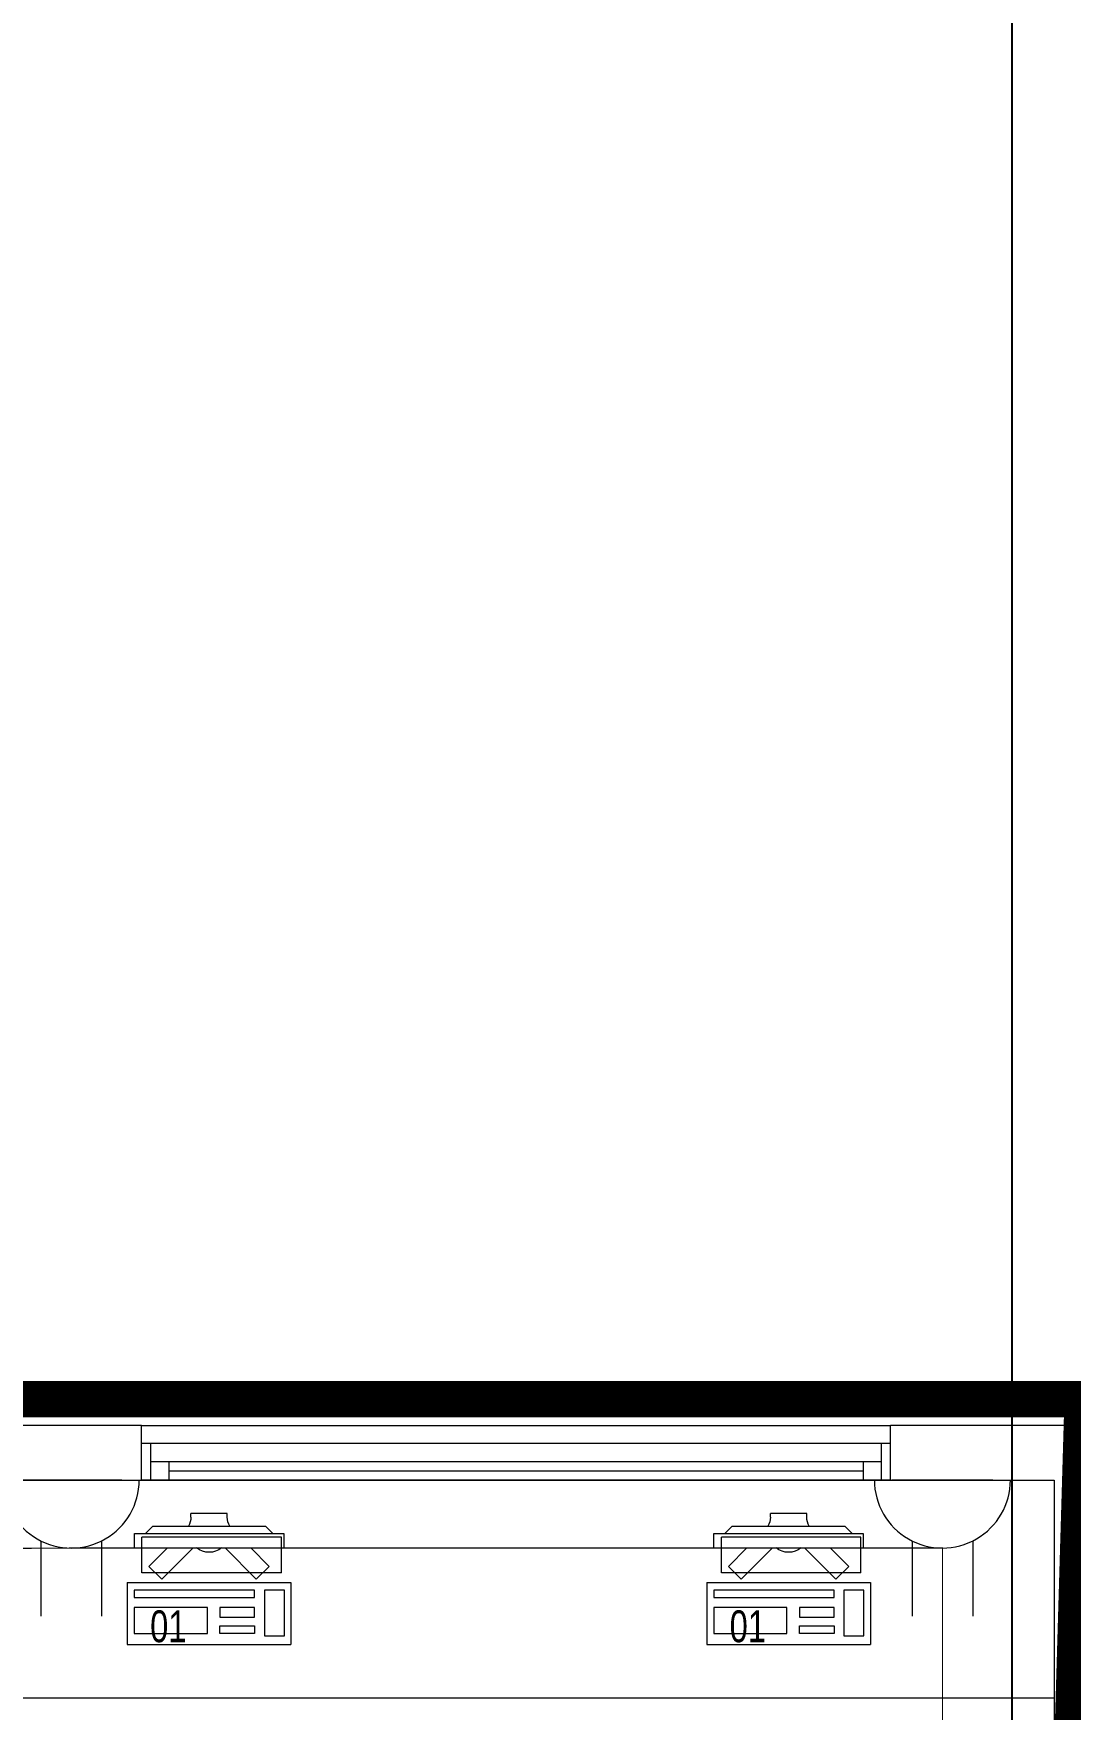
# Model space of a CAD drawing. Header units: metres. Extents: x 75097 to 220762, y -1557923 to -1361206.
# Drawn here: x 148874 to 151723, y -1467613 to -1463006 of the extents above; entities that cross this region are included whole.
import ezdxf

# ---------------------------------------------------------------- set-up
doc = ezdxf.new("R2010")
doc.units = ezdxf.units.M
doc.linetypes.add('DASHED2', pattern=[0.375, 0.25, -0.125])
doc.layers.get('0').update_dxf_attribs({"lineweight": 0})
for name, color, linetype, lineweight in [('A-100 - Copy$0$Aluminum', 8, 'Continuous', 0), ('A-100 - Copy$0$Medical Equipment and Furniture', 8, 'Continuous', 0), ('A-100 - Copy$0$Proj', 8, 'Continuous', 0), ('A-100 - Copy$0$Walls', 8, 'Continuous', 0)]:
    doc.layers.add(name, color=color, linetype=linetype, lineweight=lineweight)
doc.layers.add('A-100 - Copy$0$axes', color=8, linetype='Continuous')
doc.layers.add('E-POWR', color=7, linetype='Continuous', lineweight=9, true_color=0x4e7e3e)
doc.layers.add('E-PW', color=7, linetype='Continuous', lineweight=9, true_color=0x4e7e3e)
doc.styles.add('A-100 - Copy$0$X3G_ENTITY_257CFD', font='swisscl.ttf', dxfattribs={"height": 200})

# ---------------------------------------------------------------- blocks, each defined once
blk = doc.blocks.new('GI-041_dwg_E-SKT2-3902840-GI-041')
at = {"layer": 'E-POWR'}
blk.add_line((0.1982, 0), (-0.1982, 0), dxfattribs=at)
at = {"layer": 'E-PW'}
for p, q in [((-0.0879, 0.1765), (-0.0879, 0.3944)), ((0.0878, 0.1766), (0.0878, 0.3944)), ((-0.1466, 0), (0.1466, 0))]:
    blk.add_line(p, q, dxfattribs=at)
blk.add_arc((0, 0), 0.1972, 0.0142, 180.0142, dxfattribs=at)
blk = doc.blocks.new('A-100 - Copy$0$ITCWLS1-P')
for p, q in [((-0.2651, 0.43, 0), (-0.3051, 0.43, 0)), ((-0.3051, 0.43, 0), (-0.3051, 0.02, 0)), ((-0.2651, 0.43, 0), (-0.2651, 0.02, 0)), ((-0.17, 0.45), (-0.17, 0)), ((-0.17, 0.45), (0, 0.45)), ((-0.1496, 0.4305), (-0.1291, 0.4305)), ((-0.1291, 0.4305), (-0.1291, 0.4089)), ((0, 0.45), (0, 0)), ((-0.3251, 0.38, 0), (-0.3051, 0.4, 0)), ((-0.3251, 0.38, 0), (-0.3251, 0.07, 0)), ((-0.197, 0.4094), (-0.295, 0.4094)), ((-0.295, 0.0264), (-0.295, 0.4094)), ((-0.197, 0.0264), (-0.197, 0.4094)), ((-0.3503, 0.275), (-0.3596, 0.275)), ((-0.3596, 0.175), (-0.3596, 0.275)), ((-0.3503, 0.175), (-0.3596, 0.175)), ((-0.3251, 0.07, 0), (-0.3051, 0.05, 0)), ((-0.3051, 0.02, 0), (-0.2651, 0.02, 0)), ((-0.197, 0.0264), (-0.295, 0.0264)), ((-0.17, 0), (0, 0))]:
    blk.add_line(p, q)
at = {"extrusion": (2.48281e-10, 3.18408e-10, -1)}
for p, q in [((-0.2651, 0.3395), (-0.2144, 0.3902)), ((-0.1791, 0.3548), (-0.2144, 0.3902)), ((-0.2651, 0.2688), (-0.1791, 0.3548))]:
    blk.add_line(p, q, dxfattribs=at)
at = {"extrusion": (2.48281e-10, -3.18408e-10, -1)}
for p, q in [((-0.2651, 0.1812), (-0.1791, 0.0952)), ((-0.2651, 0.1105), (-0.2144, 0.0598)), ((-0.1791, 0.0952), (-0.2144, 0.0598))]:
    blk.add_line(p, q, dxfattribs=at)
for points in [[(-0.1291, 0.4089), (-0.1291, 0.1), (-0.1496, 0.1), (-0.1496, 0.4305)], [(-0.1496, 0.1), (-0.1496, 0.1), (-0.1496, 0.1), (-0.1496, 0.1), (-0.1496, 0.1), (-0.1496, 0.1), (-0.1496, 0.1), (-0.1496, 0.1), (-0.1496, 0.1)], [(-0.1496, 0.1), (-0.1496, 0.1), (-0.1496, 0.1), (-0.1496, 0.1), (-0.1496, 0.1), (-0.1496, 0.1), (-0.1496, 0.1), (-0.1496, 0.1), (-0.1496, 0.1), (-0.1496, 0.1), (-0.1496, 0.1), (-0.1496, 0.1), (-0.1496, 0.1), (-0.1496, 0.1), (-0.1496, 0.1), (-0.1496, 0.1), (-0.1496, 0.1), (-0.1496, 0.1)], [(-0.1496, 0.1), (-0.1496, 0.1), (-0.1496, 0.1), (-0.1496, 0.1), (-0.1496, 0.1), (-0.1496, 0.1), (-0.1496, 0.1), (-0.1496, 0.1), (-0.1496, 0.1), (-0.1496, 0.1)], [(-0.1496, 0.1), (-0.1496, 0.1), (-0.1496, 0.1), (-0.1496, 0.1), (-0.1496, 0.1), (-0.1496, 0.1), (-0.1496, 0.1)], [(-0.1496, 0.1), (-0.1496, 0.1), (-0.1496, 0.1), (-0.1496, 0.1), (-0.1496, 0.1), (-0.1496, 0.1), (-0.1496, 0.1), (-0.1496, 0.1), (-0.1496, 0.1), (-0.1496, 0.1)], [(-0.1496, 0.1), (-0.1496, 0.1), (-0.1496, 0.1), (-0.1496, 0.1), (-0.1496, 0.1), (-0.1496, 0.1), (-0.1496, 0.1), (-0.1496, 0.1), (-0.1496, 0.1), (-0.1496, 0.1), (-0.1496, 0.1), (-0.1496, 0.1), (-0.1496, 0.1), (-0.1496, 0.1), (-0.1496, 0.1)], [(-0.1496, 0.1), (-0.1496, 0.1), (-0.1496, 0.1), (-0.1496, 0.1), (-0.1496, 0.1), (-0.1496, 0.1), (-0.1496, 0.1), (-0.1496, 0.1), (-0.1496, 0.1), (-0.1496, 0.1)], [(-0.1496, 0.1), (-0.1496, 0.1), (-0.1496, 0.1), (-0.1496, 0.1), (-0.1496, 0.1), (-0.1496, 0.1), (-0.1496, 0.1), (-0.1496, 0.1), (-0.1496, 0.1), (-0.1496, 0.1)], [(-0.1496, 0.1), (-0.1496, 0.1), (-0.1496, 0.1), (-0.1496, 0.1), (-0.1496, 0.1), (-0.1496, 0.1), (-0.1496, 0.1), (-0.1496, 0.1), (-0.1496, 0.1), (-0.1496, 0.1), (-0.1496, 0.1), (-0.1496, 0.1), (-0.1496, 0.1), (-0.1496, 0.1), (-0.1496, 0.1), (-0.1496, 0.1), (-0.1496, 0.1), (-0.1496, 0.1), (-0.1496, 0.1), (-0.1496, 0.1), (-0.1496, 0.1), (-0.1496, 0.1), (-0.1496, 0.1), (-0.1496, 0.1), (-0.1496, 0.1), (-0.1496, 0.1), (-0.1496, 0.1), (-0.1496, 0.1), (-0.1496, 0.1), (-0.1496, 0.1), (-0.1496, 0.1), (-0.1496, 0.1), (-0.1496, 0.1), (-0.1496, 0.1), (-0.1496, 0.1), (-0.1496, 0.1), (-0.1496, 0.1), (-0.1496, 0.1), (-0.1496, 0.1), (-0.1496, 0.1), (-0.1496, 0.1), (-0.1496, 0.1), (-0.1496, 0.1), (-0.1496, 0.1), (-0.1496, 0.1), (-0.1496, 0.1), (-0.1496, 0.1), (-0.1496, 0.1), (-0.1496, 0.1), (-0.1496, 0.1), (-0.1496, 0.1), (-0.1496, 0.1), (-0.1496, 0.1), (-0.1496, 0.1)], [(-0.1496, 0.1), (-0.1496, 0.1), (-0.1496, 0.1), (-0.1496, 0.1), (-0.1496, 0.1), (-0.1496, 0.1), (-0.1496, 0.1), (-0.1496, 0.1), (-0.1496, 0.1), (-0.1496, 0.1), (-0.1496, 0.1), (-0.1496, 0.1), (-0.1496, 0.1), (-0.1496, 0.1), (-0.1496, 0.1), (-0.1496, 0.1), (-0.1496, 0.1), (-0.1496, 0.1), (-0.1496, 0.1), (-0.1496, 0.1), (-0.1496, 0.1), (-0.1496, 0.1), (-0.1496, 0.1), (-0.1496, 0.1), (-0.1496, 0.1), (-0.1496, 0.1), (-0.1496, 0.1), (-0.1496, 0.1), (-0.1496, 0.1), (-0.1496, 0.1), (-0.1496, 0.1), (-0.1496, 0.1), (-0.1496, 0.1), (-0.1496, 0.1), (-0.1496, 0.1), (-0.1496, 0.1), (-0.1496, 0.1), (-0.1496, 0.1), (-0.1496, 0.1), (-0.1496, 0.1), (-0.1496, 0.1), (-0.1496, 0.1), (-0.1496, 0.1), (-0.1496, 0.1), (-0.1496, 0.1), (-0.1496, 0.1), (-0.1496, 0.1), (-0.1496, 0.1), (-0.1496, 0.1), (-0.1496, 0.1), (-0.1496, 0.1), (-0.1496, 0.1), (-0.1496, 0.1), (-0.1496, 0.1), (-0.1496, 0.1), (-0.1496, 0.1), (-0.1496, 0.1), (-0.1496, 0.1), (-0.1496, 0.1), (-0.1496, 0.1), (-0.1496, 0.1), (-0.1496, 0.1), (-0.1496, 0.1), (-0.1496, 0.1), (-0.1496, 0.1), (-0.1496, 0.1), (-0.1496, 0.1), (-0.1496, 0.1), (-0.1496, 0.1), (-0.1496, 0.1), (-0.1496, 0.1), (-0.1496, 0.1), (-0.1496, 0.1), (-0.1496, 0.1), (-0.1496, 0.1), (-0.1496, 0.1), (-0.1496, 0.1), (-0.1496, 0.1), (-0.1496, 0.1), (-0.1496, 0.1), (-0.1496, 0.1), (-0.1496, 0.1), (-0.1496, 0.1), (-0.1496, 0.1), (-0.1496, 0.1), (-0.1496, 0.1), (-0.1496, 0.1), (-0.1496, 0.1), (-0.1496, 0.1)], [(-0.1496, 0.1), (-0.1496, 0.1), (-0.1496, 0.1), (-0.1496, 0.1), (-0.1496, 0.1), (-0.1496, 0.1), (-0.1496, 0.1), (-0.1496, 0.1), (-0.1496, 0.1), (-0.1496, 0.1), (-0.1496, 0.1), (-0.1496, 0.1)], [(-0.1496, 0.1), (-0.1496, 0.1), (-0.1496, 0.1), (-0.1496, 0.1), (-0.1496, 0.1), (-0.1496, 0.1), (-0.1496, 0.1)], [(-0.1496, 0.1), (-0.1496, 0.1), (-0.1496, 0.1), (-0.1496, 0.1), (-0.1496, 0.1), (-0.1496, 0.1), (-0.1496, 0.1), (-0.1496, 0.1), (-0.1496, 0.1), (-0.1496, 0.1), (-0.1496, 0.1), (-0.1496, 0.1), (-0.1496, 0.1), (-0.1496, 0.1), (-0.1496, 0.1), (-0.1496, 0.1), (-0.1496, 0.1)], [(-0.1496, 0.1), (-0.1496, 0.1), (-0.1496, 0.1), (-0.1496, 0.1), (-0.1496, 0.1), (-0.1496, 0.1), (-0.1496, 0.1), (-0.1496, 0.1), (-0.1496, 0.1), (-0.1496, 0.1), (-0.1496, 0.1), (-0.1496, 0.1), (-0.1496, 0.1), (-0.1496, 0.1), (-0.1496, 0.1), (-0.1496, 0.1), (-0.1496, 0.1), (-0.1496, 0.1), (-0.1496, 0.1), (-0.1496, 0.1), (-0.1496, 0.1), (-0.1496, 0.1), (-0.1496, 0.1), (-0.1496, 0.1), (-0.1496, 0.1), (-0.1496, 0.1), (-0.1496, 0.1), (-0.1496, 0.1), (-0.1496, 0.1), (-0.1496, 0.1), (-0.1496, 0.1), (-0.1496, 0.1), (-0.1496, 0.1), (-0.1496, 0.1), (-0.1496, 0.1), (-0.1496, 0.1), (-0.1496, 0.1), (-0.1496, 0.1), (-0.1496, 0.1), (-0.1496, 0.1), (-0.1496, 0.1), (-0.1496, 0.1), (-0.1496, 0.1), (-0.1496, 0.1), (-0.1496, 0.1), (-0.1496, 0.1), (-0.1496, 0.1), (-0.1496, 0.1), (-0.1496, 0.1), (-0.1496, 0.1), (-0.1496, 0.1), (-0.1496, 0.1), (-0.1496, 0.1), (-0.1496, 0.1), (-0.1496, 0.1), (-0.1496, 0.1), (-0.1496, 0.1), (-0.1496, 0.1), (-0.1496, 0.1), (-0.1496, 0.1), (-0.1496, 0.1), (-0.1496, 0.1), (-0.1496, 0.1), (-0.1496, 0.1), (-0.1496, 0.1), (-0.1496, 0.1), (-0.1496, 0.1), (-0.1496, 0.1), (-0.1496, 0.1), (-0.1496, 0.1), (-0.1496, 0.1), (-0.1496, 0.1), (-0.1496, 0.1), (-0.1496, 0.1), (-0.1496, 0.1), (-0.1496, 0.1), (-0.1496, 0.1), (-0.1496, 0.1), (-0.1496, 0.1), (-0.1496, 0.1), (-0.1496, 0.1), (-0.1496, 0.1), (-0.1496, 0.1), (-0.1496, 0.1), (-0.1496, 0.1), (-0.1496, 0.1), (-0.1496, 0.1), (-0.1496, 0.1), (-0.1496, 0.1), (-0.1496, 0.1), (-0.1496, 0.1), (-0.1496, 0.1), (-0.1496, 0.1), (-0.1496, 0.1), (-0.1496, 0.1), (-0.1496, 0.1), (-0.1496, 0.1), (-0.1496, 0.1), (-0.1496, 0.1), (-0.1496, 0.1), (-0.1496, 0.1), (-0.1496, 0.1), (-0.1496, 0.1), (-0.1496, 0.1), (-0.1496, 0.1), (-0.1496, 0.1), (-0.1496, 0.1), (-0.1496, 0.1), (-0.1496, 0.1), (-0.1496, 0.1), (-0.1496, 0.1)], [(-0.1496, 0.1), (-0.1496, 0.1), (-0.1496, 0.1), (-0.1496, 0.1), (-0.1496, 0.1), (-0.1496, 0.1), (-0.1496, 0.1), (-0.1496, 0.1)]]:
    blk.add_lwpolyline(points)
for points in [[(-0.1019, 0.4305), (-0.0304, 0.4305), (-0.0304, 0.2294), (-0.1019, 0.2294)], [(-0.1019, 0.1954), (-0.0747, 0.1954), (-0.0747, 0.1), (-0.1019, 0.1)], [(-0.0304, 0.1954), (-0.0508, 0.1954), (-0.0508, 0.1), (-0.0304, 0.1)], [(-0.1496, 0.1), (-0.1496, 0.1), (-0.1496, 0.1), (-0.1496, 0.1), (-0.1496, 0.1), (-0.1496, 0.1), (-0.1496, 0.1), (-0.1496, 0.1), (-0.1496, 0.1), (-0.1496, 0.1), (-0.1496, 0.1), (-0.1496, 0.1), (-0.1496, 0.1), (-0.1496, 0.1), (-0.1496, 0.1), (-0.1496, 0.1), (-0.1496, 0.1), (-0.1496, 0.1), (-0.1496, 0.1), (-0.1496, 0.1), (-0.1496, 0.1), (-0.1496, 0.1), (-0.1496, 0.1), (-0.1496, 0.1), (-0.1496, 0.1), (-0.1496, 0.1), (-0.1496, 0.1), (-0.1496, 0.1), (-0.1496, 0.1), (-0.1496, 0.1), (-0.1496, 0.1), (-0.1496, 0.1), (-0.1496, 0.1), (-0.1496, 0.1), (-0.1496, 0.1), (-0.1496, 0.1), (-0.1496, 0.1), (-0.1496, 0.1), (-0.1496, 0.1), (-0.1496, 0.1), (-0.1496, 0.1), (-0.1496, 0.1), (-0.1496, 0.1), (-0.1496, 0.1), (-0.1496, 0.1), (-0.1496, 0.1), (-0.1496, 0.1), (-0.1496, 0.1), (-0.1496, 0.1), (-0.1496, 0.1), (-0.1496, 0.1), (-0.1496, 0.1), (-0.1496, 0.1), (-0.1496, 0.1), (-0.1496, 0.1), (-0.1496, 0.1), (-0.1496, 0.1), (-0.1496, 0.1), (-0.1496, 0.1), (-0.1496, 0.1), (-0.1496, 0.1), (-0.1496, 0.1), (-0.1496, 0.1), (-0.1496, 0.1), (-0.1496, 0.1), (-0.1496, 0.1), (-0.1496, 0.1), (-0.1496, 0.1), (-0.1496, 0.1), (-0.1496, 0.1), (-0.1496, 0.1), (-0.1496, 0.1), (-0.1496, 0.1), (-0.1496, 0.1), (-0.1496, 0.1), (-0.1496, 0.1), (-0.1496, 0.1), (-0.1496, 0.1), (-0.1496, 0.1), (-0.1496, 0.1), (-0.1496, 0.1), (-0.1496, 0.1), (-0.1496, 0.1), (-0.1496, 0.1), (-0.1496, 0.1), (-0.1496, 0.1), (-0.1496, 0.1), (-0.1496, 0.1), (-0.1496, 0.1), (-0.1496, 0.1), (-0.1496, 0.1), (-0.1496, 0.1), (-0.1496, 0.1), (-0.1496, 0.1), (-0.1496, 0.1), (-0.1496, 0.1), (-0.1496, 0.1), (-0.1496, 0.1), (-0.1496, 0.1), (-0.1496, 0.1), (-0.1496, 0.1), (-0.1496, 0.1), (-0.1496, 0.1), (-0.1496, 0.1), (-0.1496, 0.1), (-0.1496, 0.1), (-0.1496, 0.1), (-0.1496, 0.1), (-0.1496, 0.1), (-0.1496, 0.1), (-0.1496, 0.1), (-0.1496, 0.1), (-0.1496, 0.1), (-0.1496, 0.1), (-0.1496, 0.1), (-0.1496, 0.1), (-0.1496, 0.1), (-0.1496, 0.1), (-0.1496, 0.1), (-0.1496, 0.1), (-0.1496, 0.1), (-0.1496, 0.1), (-0.1496, 0.1), (-0.1496, 0.1), (-0.1496, 0.1), (-0.1496, 0.1), (-0.1496, 0.1), (-0.1496, 0.1), (-0.1496, 0.1), (-0.1496, 0.1), (-0.1496, 0.1), (-0.1496, 0.1), (-0.1496, 0.1), (-0.1496, 0.1), (-0.1496, 0.1), (-0.1496, 0.1), (-0.1496, 0.1), (-0.1496, 0.1), (-0.1496, 0.1), (-0.1496, 0.1), (-0.1496, 0.1), (-0.1496, 0.1), (-0.1496, 0.1), (-0.1496, 0.1), (-0.1496, 0.1), (-0.1496, 0.1), (-0.1496, 0.1), (-0.1496, 0.1), (-0.1496, 0.1), (-0.1496, 0.1), (-0.1496, 0.1), (-0.1496, 0.1), (-0.1496, 0.1), (-0.1496, 0.1), (-0.1496, 0.1), (-0.1496, 0.1), (-0.1496, 0.1), (-0.1496, 0.1), (-0.1496, 0.1), (-0.1496, 0.1), (-0.1496, 0.1), (-0.1496, 0.1), (-0.1496, 0.1), (-0.1496, 0.1), (-0.1496, 0.1), (-0.1496, 0.1), (-0.1496, 0.1), (-0.1496, 0.1), (-0.1496, 0.1), (-0.1496, 0.1), (-0.1496, 0.1), (-0.1496, 0.1), (-0.1496, 0.1), (-0.1496, 0.1), (-0.1496, 0.1), (-0.1496, 0.1), (-0.1496, 0.1), (-0.1496, 0.1), (-0.1496, 0.1), (-0.1496, 0.1), (-0.1496, 0.1), (-0.1496, 0.1), (-0.1496, 0.1), (-0.1496, 0.1), (-0.1496, 0.1), (-0.1496, 0.1), (-0.1496, 0.1), (-0.1496, 0.1), (-0.1496, 0.1), (-0.1496, 0.1), (-0.1496, 0.1), (-0.1496, 0.1), (-0.1496, 0.1), (-0.1496, 0.1), (-0.1496, 0.1), (-0.1496, 0.1), (-0.1496, 0.1), (-0.1496, 0.1), (-0.1496, 0.1), (-0.1496, 0.1), (-0.1496, 0.1), (-0.1496, 0.1), (-0.1496, 0.1), (-0.1496, 0.1), (-0.1496, 0.1), (-0.1496, 0.1), (-0.1496, 0.1), (-0.1496, 0.1), (-0.1496, 0.1), (-0.1496, 0.1), (-0.1496, 0.1), (-0.1496, 0.1), (-0.1496, 0.1), (-0.1496, 0.1), (-0.1496, 0.1), (-0.1496, 0.1), (-0.1496, 0.1), (-0.1496, 0.1), (-0.1496, 0.1), (-0.1496, 0.1), (-0.1496, 0.1), (-0.1496, 0.1), (-0.1496, 0.1), (-0.1496, 0.1), (-0.1496, 0.1), (-0.1496, 0.1), (-0.1496, 0.1), (-0.1496, 0.1), (-0.1496, 0.1), (-0.1496, 0.1), (-0.1496, 0.1), (-0.1496, 0.1), (-0.1496, 0.1), (-0.1496, 0.1), (-0.1496, 0.1), (-0.1496, 0.1), (-0.1496, 0.1), (-0.1496, 0.1), (-0.1496, 0.1), (-0.1496, 0.1), (-0.1496, 0.1), (-0.1496, 0.1), (-0.1496, 0.1), (-0.1496, 0.1), (-0.1496, 0.1), (-0.1496, 0.1), (-0.1496, 0.1), (-0.1496, 0.1), (-0.1496, 0.1), (-0.1496, 0.1), (-0.1496, 0.1), (-0.1496, 0.1), (-0.1496, 0.1), (-0.1496, 0.1), (-0.1496, 0.1), (-0.1496, 0.1), (-0.1496, 0.1), (-0.1496, 0.1), (-0.1496, 0.1), (-0.1496, 0.1), (-0.1496, 0.1), (-0.1496, 0.1), (-0.1496, 0.1), (-0.1496, 0.1), (-0.1496, 0.1), (-0.1496, 0.1), (-0.1496, 0.1), (-0.1496, 0.1), (-0.1496, 0.1), (-0.1496, 0.1), (-0.1496, 0.1), (-0.1496, 0.1), (-0.1496, 0.1), (-0.1496, 0.1), (-0.1496, 0.1), (-0.1496, 0.1), (-0.1496, 0.1)], [(-0.1496, 0.1), (-0.1496, 0.1), (-0.1496, 0.1), (-0.1496, 0.1), (-0.1496, 0.1), (-0.1496, 0.1), (-0.1496, 0.1), (-0.1496, 0.1), (-0.1496, 0.1), (-0.1496, 0.1), (-0.1496, 0.1), (-0.1496, 0.1), (-0.1496, 0.1), (-0.1496, 0.1), (-0.1496, 0.1), (-0.1496, 0.1), (-0.1496, 0.1), (-0.1496, 0.1), (-0.1496, 0.1), (-0.1496, 0.1), (-0.1496, 0.1), (-0.1496, 0.1), (-0.1496, 0.1), (-0.1496, 0.1), (-0.1496, 0.1), (-0.1496, 0.1), (-0.1496, 0.1), (-0.1496, 0.1), (-0.1496, 0.1), (-0.1496, 0.1), (-0.1496, 0.1), (-0.1496, 0.1), (-0.1496, 0.1), (-0.1496, 0.1), (-0.1496, 0.1), (-0.1496, 0.1), (-0.1496, 0.1), (-0.1496, 0.1), (-0.1496, 0.1), (-0.1496, 0.1), (-0.1496, 0.1), (-0.1496, 0.1), (-0.1496, 0.1), (-0.1496, 0.1), (-0.1496, 0.1), (-0.1496, 0.1), (-0.1496, 0.1), (-0.1496, 0.1), (-0.1496, 0.1), (-0.1496, 0.1), (-0.1496, 0.1), (-0.1496, 0.1), (-0.1496, 0.1), (-0.1496, 0.1), (-0.1496, 0.1), (-0.1496, 0.1), (-0.1496, 0.1), (-0.1496, 0.1), (-0.1496, 0.1), (-0.1496, 0.1), (-0.1496, 0.1), (-0.1496, 0.1), (-0.1496, 0.1), (-0.1496, 0.1), (-0.1496, 0.1), (-0.1496, 0.1), (-0.1496, 0.1), (-0.1496, 0.1), (-0.1496, 0.1), (-0.1496, 0.1), (-0.1496, 0.1), (-0.1496, 0.1), (-0.1496, 0.1), (-0.1496, 0.1), (-0.1496, 0.1), (-0.1496, 0.1), (-0.1496, 0.1), (-0.1496, 0.1), (-0.1496, 0.1), (-0.1496, 0.1), (-0.1496, 0.1), (-0.1496, 0.1), (-0.1496, 0.1), (-0.1496, 0.1), (-0.1496, 0.1), (-0.1496, 0.1), (-0.1496, 0.1), (-0.1496, 0.1), (-0.1496, 0.1), (-0.1496, 0.1), (-0.1496, 0.1), (-0.1496, 0.1), (-0.1496, 0.1), (-0.1496, 0.1), (-0.1496, 0.1), (-0.1496, 0.1), (-0.1496, 0.1), (-0.1496, 0.1), (-0.1496, 0.1), (-0.1496, 0.1), (-0.1496, 0.1), (-0.1496, 0.1), (-0.1496, 0.1), (-0.1496, 0.1), (-0.1496, 0.1), (-0.1496, 0.1), (-0.1496, 0.1), (-0.1496, 0.1), (-0.1496, 0.1), (-0.1496, 0.1), (-0.1496, 0.1), (-0.1496, 0.1), (-0.1496, 0.1), (-0.1496, 0.1), (-0.1496, 0.1), (-0.1496, 0.1), (-0.1496, 0.1), (-0.1496, 0.1), (-0.1496, 0.1), (-0.1496, 0.1), (-0.1496, 0.1), (-0.1496, 0.1), (-0.1496, 0.1), (-0.1496, 0.1), (-0.1496, 0.1), (-0.1496, 0.1), (-0.1496, 0.1), (-0.1496, 0.1), (-0.1496, 0.1), (-0.1496, 0.1), (-0.1496, 0.1), (-0.1496, 0.1), (-0.1496, 0.1), (-0.1496, 0.1), (-0.1496, 0.1), (-0.1496, 0.1), (-0.1496, 0.1), (-0.1496, 0.1), (-0.1496, 0.1), (-0.1496, 0.1), (-0.1496, 0.1), (-0.1496, 0.1), (-0.1496, 0.1), (-0.1496, 0.1), (-0.1496, 0.1), (-0.1496, 0.1), (-0.1496, 0.1), (-0.1496, 0.1), (-0.1496, 0.1), (-0.1496, 0.1), (-0.1496, 0.1), (-0.1496, 0.1), (-0.1496, 0.1), (-0.1496, 0.1), (-0.1496, 0.1), (-0.1496, 0.1), (-0.1496, 0.1), (-0.1496, 0.1), (-0.1496, 0.1), (-0.1496, 0.1), (-0.1496, 0.1), (-0.1496, 0.1), (-0.1496, 0.1), (-0.1496, 0.1), (-0.1496, 0.1), (-0.1496, 0.1), (-0.1496, 0.1), (-0.1496, 0.1), (-0.1496, 0.1), (-0.1496, 0.1), (-0.1496, 0.1), (-0.1496, 0.1), (-0.1496, 0.1), (-0.1496, 0.1), (-0.1496, 0.1), (-0.1496, 0.1), (-0.1496, 0.1), (-0.1496, 0.1), (-0.1496, 0.1), (-0.1496, 0.1), (-0.1496, 0.1), (-0.1496, 0.1), (-0.1496, 0.1), (-0.1496, 0.1), (-0.1496, 0.1), (-0.1496, 0.1), (-0.1496, 0.1), (-0.1496, 0.1), (-0.1496, 0.1), (-0.1496, 0.1), (-0.1496, 0.1), (-0.1496, 0.1), (-0.1496, 0.1), (-0.1496, 0.1), (-0.1496, 0.1), (-0.1496, 0.1), (-0.1496, 0.1), (-0.1496, 0.1), (-0.1496, 0.1), (-0.1496, 0.1), (-0.1496, 0.1), (-0.1496, 0.1), (-0.1496, 0.1), (-0.1496, 0.1), (-0.1496, 0.1), (-0.1496, 0.1), (-0.1496, 0.1), (-0.1496, 0.1), (-0.1496, 0.1), (-0.1496, 0.1), (-0.1496, 0.1), (-0.1496, 0.1), (-0.1496, 0.1), (-0.1496, 0.1)], [(-0.1496, 0.1), (-0.1496, 0.1), (-0.1496, 0.1), (-0.1496, 0.1), (-0.1496, 0.1), (-0.1496, 0.1), (-0.1496, 0.1), (-0.1496, 0.1), (-0.1496, 0.1), (-0.1496, 0.1), (-0.1496, 0.1), (-0.1496, 0.1), (-0.1496, 0.1), (-0.1496, 0.1), (-0.1496, 0.1), (-0.1496, 0.1), (-0.1496, 0.1), (-0.1496, 0.1), (-0.1496, 0.1), (-0.1496, 0.1), (-0.1496, 0.1), (-0.1496, 0.1), (-0.1496, 0.1), (-0.1496, 0.1), (-0.1496, 0.1), (-0.1496, 0.1), (-0.1496, 0.1), (-0.1496, 0.1), (-0.1496, 0.1), (-0.1496, 0.1), (-0.1496, 0.1), (-0.1496, 0.1), (-0.1496, 0.1), (-0.1496, 0.1), (-0.1496, 0.1), (-0.1496, 0.1), (-0.1496, 0.1), (-0.1496, 0.1), (-0.1496, 0.1), (-0.1496, 0.1), (-0.1496, 0.1), (-0.1496, 0.1), (-0.1496, 0.1), (-0.1496, 0.1), (-0.1496, 0.1), (-0.1496, 0.1), (-0.1496, 0.1), (-0.1496, 0.1), (-0.1496, 0.1), (-0.1496, 0.1), (-0.1496, 0.1), (-0.1496, 0.1), (-0.1496, 0.1), (-0.1496, 0.1), (-0.1496, 0.1), (-0.1496, 0.1), (-0.1496, 0.1), (-0.1496, 0.1), (-0.1496, 0.1), (-0.1496, 0.1), (-0.1496, 0.1), (-0.1496, 0.1), (-0.1496, 0.1), (-0.1496, 0.1), (-0.1496, 0.1), (-0.1496, 0.1), (-0.1496, 0.1), (-0.1496, 0.1), (-0.1496, 0.1), (-0.1496, 0.1), (-0.1496, 0.1), (-0.1496, 0.1), (-0.1496, 0.1), (-0.1496, 0.1), (-0.1496, 0.1), (-0.1496, 0.1), (-0.1496, 0.1), (-0.1496, 0.1), (-0.1496, 0.1), (-0.1496, 0.1), (-0.1496, 0.1), (-0.1496, 0.1), (-0.1496, 0.1), (-0.1496, 0.1), (-0.1496, 0.1), (-0.1496, 0.1), (-0.1496, 0.1), (-0.1496, 0.1), (-0.1496, 0.1), (-0.1496, 0.1), (-0.1496, 0.1), (-0.1496, 0.1), (-0.1496, 0.1), (-0.1496, 0.1), (-0.1496, 0.1), (-0.1496, 0.1), (-0.1496, 0.1), (-0.1496, 0.1), (-0.1496, 0.1), (-0.1496, 0.1), (-0.1496, 0.1), (-0.1496, 0.1), (-0.1496, 0.1), (-0.1496, 0.1), (-0.1496, 0.1), (-0.1496, 0.1), (-0.1496, 0.1), (-0.1496, 0.1), (-0.1496, 0.1), (-0.1496, 0.1), (-0.1496, 0.1), (-0.1496, 0.1), (-0.1496, 0.1), (-0.1496, 0.1), (-0.1496, 0.1), (-0.1496, 0.1), (-0.1496, 0.1), (-0.1496, 0.1), (-0.1496, 0.1), (-0.1496, 0.1), (-0.1496, 0.1), (-0.1496, 0.1), (-0.1496, 0.1), (-0.1496, 0.1), (-0.1496, 0.1), (-0.1496, 0.1), (-0.1496, 0.1), (-0.1496, 0.1), (-0.1496, 0.1), (-0.1496, 0.1), (-0.1496, 0.1), (-0.1496, 0.1), (-0.1496, 0.1), (-0.1496, 0.1), (-0.1496, 0.1), (-0.1496, 0.1), (-0.1496, 0.1), (-0.1496, 0.1), (-0.1496, 0.1), (-0.1496, 0.1), (-0.1496, 0.1), (-0.1496, 0.1), (-0.1496, 0.1), (-0.1496, 0.1), (-0.1496, 0.1), (-0.1496, 0.1), (-0.1496, 0.1), (-0.1496, 0.1), (-0.1496, 0.1), (-0.1496, 0.1), (-0.1496, 0.1), (-0.1496, 0.1), (-0.1496, 0.1), (-0.1496, 0.1), (-0.1496, 0.1), (-0.1496, 0.1), (-0.1496, 0.1), (-0.1496, 0.1), (-0.1496, 0.1), (-0.1496, 0.1), (-0.1496, 0.1), (-0.1496, 0.1), (-0.1496, 0.1), (-0.1496, 0.1), (-0.1496, 0.1), (-0.1496, 0.1), (-0.1496, 0.1), (-0.1496, 0.1), (-0.1496, 0.1), (-0.1496, 0.1), (-0.1496, 0.1), (-0.1496, 0.1), (-0.1496, 0.1), (-0.1496, 0.1), (-0.1496, 0.1), (-0.1496, 0.1), (-0.1496, 0.1), (-0.1496, 0.1), (-0.1496, 0.1), (-0.1496, 0.1), (-0.1496, 0.1), (-0.1496, 0.1), (-0.1496, 0.1), (-0.1496, 0.1), (-0.1496, 0.1), (-0.1496, 0.1), (-0.1496, 0.1), (-0.1496, 0.1), (-0.1496, 0.1), (-0.1496, 0.1), (-0.1496, 0.1), (-0.1496, 0.1), (-0.1496, 0.1), (-0.1496, 0.1), (-0.1496, 0.1), (-0.1496, 0.1), (-0.1496, 0.1), (-0.1496, 0.1), (-0.1496, 0.1), (-0.1496, 0.1), (-0.1496, 0.1), (-0.1496, 0.1), (-0.1496, 0.1), (-0.1496, 0.1), (-0.1496, 0.1), (-0.1496, 0.1), (-0.1496, 0.1), (-0.1496, 0.1), (-0.1496, 0.1), (-0.1496, 0.1), (-0.1496, 0.1), (-0.1496, 0.1), (-0.1496, 0.1), (-0.1496, 0.1), (-0.1496, 0.1), (-0.1496, 0.1), (-0.1496, 0.1), (-0.1496, 0.1), (-0.1496, 0.1)], [(-0.1496, 0.0727), (-0.0236, 0.0727), (-0.0236, 0.0182), (-0.1496, 0.0182)]]:
    blk.add_lwpolyline(points, close=True)
for centre, radius, start, end in [((-0.3503, 0.325), 0.05, 270, 300.3093), ((-0.3089, 0.225), 0.0556, 321.9431, 38.0569), ((-0.3503, 0.125), 0.05, 59.6907, 90)]:
    blk.add_arc(centre, radius, start, end)
blk = doc.blocks.new('A-100 - Copy')
at = {"layer": 'A-100 - Copy$0$Aluminum'}
for p, q in [((151228.3, -1466882.7, 0), (149170.5, -1466882.7, 0)), ((149195.5, -1466882.7, 0), (149195.5, -1466982.7, 0)), ((151203.3, -1466882.7, -4.7), (151203.3, -1466982.7, -4.7)), ((151203.3, -1466932.7, 0), (149195.5, -1466932.7, 0)), ((149245.5, -1466932.7, 0), (149245.5, -1466982.7, 0)), ((151153.3, -1466932.7, -4.7), (151153.3, -1466982.7, -4.7)), ((149245.5, -1466957.7, 0), (151153.3, -1466957.7, 0)), ((151228.3, -1466982.7, 0), (149170.5, -1466982.7, 0))]:
    blk.add_line(p, q, dxfattribs=at)
at = {"layer": 'A-100 - Copy$0$axes'}
blk.add_line((151563.3, -1477297.4, 0), (151563.3, -1391762.7, 0), dxfattribs=at)
at = {"layer": 'A-100 - Copy$0$Medical Equipment and Furniture', "elevation": 0}
blk.add_lwpolyline([(148420.5, -1466982.7), (151678.3, -1466982.7), (151678.3, -1467582.7), (148420.5, -1467582.7)], close=True, dxfattribs=at)
at = {"layer": 'A-100 - Copy$0$Proj'}
blk.add_line((149170.5, -1466832.7, 0), (151228.3, -1466832.7, 0), dxfattribs=at)
at = {"layer": 'A-100 - Copy$0$Walls'}
for p, q in [((149170.5, -1466832.7, 0), (148570.5, -1466832.7, 0)), ((149170.5, -1466982.7, 0), (149170.5, -1466832.7, 0)), ((151228.3, -1466982.7, 0), (151228.3, -1466832.7, 0)), ((151828.3, -1466832.7, 0), (151228.3, -1466832.7, 0)), ((148420.5, -1466982.7, 0), (149170.5, -1466982.7, 0)), ((151228.3, -1466982.7, 0), (151678.3, -1466982.7, 0)), ((151678.3, -1466982.7, 0), (151678.3, -1469372.7, 0))]:
    blk.add_line(p, q, dxfattribs=at)
at = {"layer": 'A-100 - Copy$0$Medical Equipment and Furniture', "xscale": -1000.000000000003, "yscale": 1000.000000000003, "zscale": 1000, "rotation": 90}
for p in [(149581.2, -1467434.6, 0), (151173.6, -1467434.6, 0)]:
    blk.add_blockref('A-100 - Copy$0$ITCWLS1-P', p, dxfattribs=at)
at = {"layer": 'A-100 - Copy$0$Medical Equipment and Furniture', "char_height": 87.47, "attachment_point": 2, "style": 'A-100 - Copy$0$X3G_ENTITY_257CFD'}
for insert in [(149244.1, -1467341, 0), (150836.6, -1467341, 0)]:
    blk.add_mtext('01', dxfattribs=dict(at, insert=insert))

msp = doc.modelspace()

# ---------------------------------------------------------------- linework, layer by layer
at = {"layer": 'E-POWR', "color": 240, "linetype": 'DASHED2', "ltscale": 500, "true_color": 0xf10e52, "const_width": 100, "elevation": 0}
msp.add_lwpolyline([(159393.3, -1448612.7), (159393.3, -1454972.7), (147820.4, -1454991.2), (147948, -1460991.2), (148420.5, -1460972.7), (148420.5, -1466760.4), (151756.7, -1466760.4), (151498.3, -1475532.7), (159048.3, -1475532.7), (159048.3, -1476893.7), (174041.3, -1476822.7), (174041.3, -1469902.7), (209947.3, -1469902.7), (209947.3, -1454972.7), (173995.3, -1454972.7), (173978.3, -1451323.8), (179573.3, -1451323.8), (179573.3, -1448020.8), (173978.3, -1448045.7)], dxfattribs=at)
at = {"layer": 'E-POWR', "const_width": 3, "elevation": 0}
msp.add_lwpolyline([(148233.6, -1465060.6), (148235.8, -1466732.2), (148233.6, -1467174.4), (148977.3, -1467169.6), (151371.3, -1467169.6), (151371.3, -1469789.5), (146038.3, -1469789.5)], dxfattribs=at)

# ---------------------------------------------------------------- block references
at = {"layer": 'E-POWR', "color": 85, "extrusion": (0, 0, -1), "xscale": -947.6469886575186, "yscale": 947.6469886575187, "zscale": -947.6469886575186, "rotation": 179.9998147595658}
for p in [(-148977.3, -1466982.7, 0), (-151371.3, -1466982.7, 0)]:
    msp.add_blockref('GI-041_dwg_E-SKT2-3902840-GI-041', p, dxfattribs=at)

# ---------------------------------------------------------------- next in the draw order: block references
msp.add_blockref('A-100 - Copy', (0, 0))

doc.saveas('drawing.dxf')
